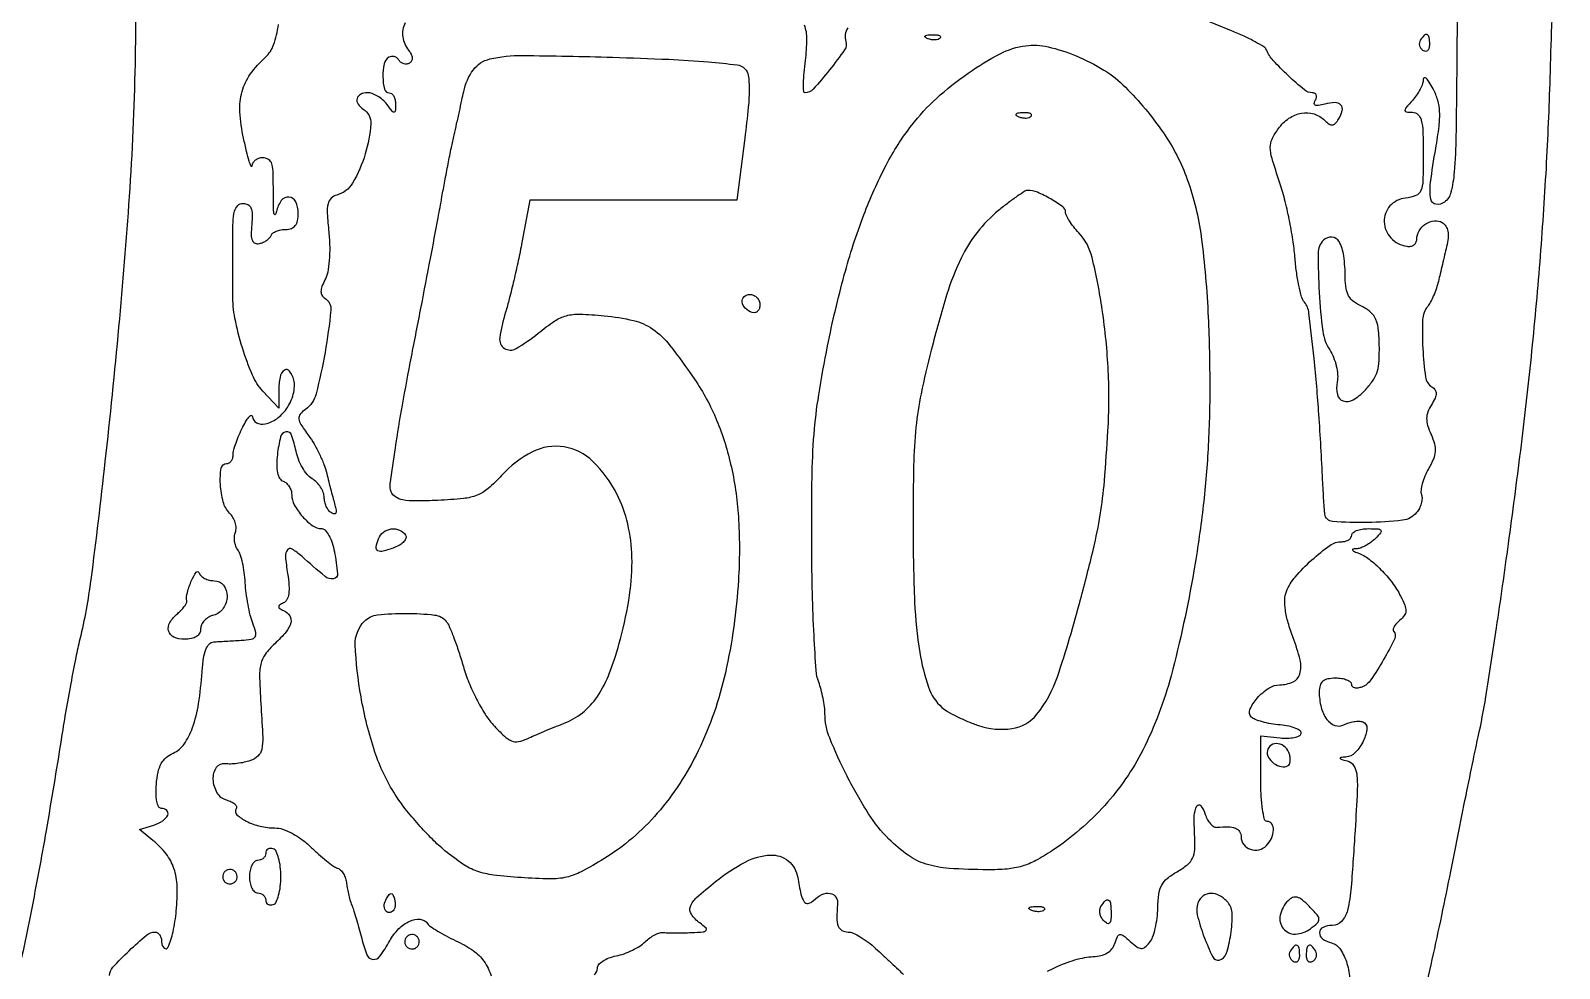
# Model space of a CAD drawing. Extents: x 0 to 5034, y 0 to 2560.
# Drawn here: x 2616.8 to 2851.9, y 1321.4 to 1465.6 of the extents above; entities that cross this region are included whole.
import ezdxf

# ---------------------------------------------------------------- set-up
doc = ezdxf.new("R2010")
doc.units = 0

msp = doc.modelspace()

# ---------------------------------------------------------------- linework, layer by layer
for points in [[(2633.200719, 1491.035437, -0.004051), (2632.906628, 1460.421872, -0.013051), (2632.01486, 1440.079142, -0.005371), (2630.389645, 1419.972109, -0.004921), (2628.290487, 1399.307819, -0.004273), (2626.107985, 1381.150298, -0.027052), (2624.421514, 1372, 0.009624), (2623.805926, 1369.209264, 0.003375), (2623.026025, 1365.178125, 0.003349), (2622.22768, 1360.731821, 0.003914), (2621.53114, 1356.5, -0.00424), (2619.237668, 1342.622481, -0.005771), (2616.918781, 1330.148852, -0.005981), (2614.383682, 1318.095831, -0.005164)], [(2828.853877, 1308.024218, 0.006391), (2832.196572, 1321.952655, 0.007073), (2835.064409, 1335.5, -0.000879), (2836.300728, 1341.719528, -0.00085), (2837.572384, 1348.003125, -0.000839), (2838.71027, 1353.529614, -0.003132), (2839.453588, 1357, 0.014371), (2840.623318, 1363.13101, 0.003137), (2842.267263, 1373.755959, 0.003091), (2844.101123, 1386.671069, 0.002276), (2845.979056, 1401, 0.005928), (2847.627994, 1415.4133, 0.005753), (2848.952943, 1430.006001, 0.005828), (2849.925769, 1444.421177, 0.006556), (2850.51762, 1458.300808, -0.000735), (2850.765828, 1466.311402, -0.000687), (2851.043009, 1474.503987, -0.000684)], [(2836.274292, 1470.438288, 0.003318), (2836.164099, 1462, -0.001983), (2836.033258, 1449.404467, -0.017211), (2835.760029, 1443.806558, -0.038492), (2835.257951, 1440.698045, -0.176371), (2834.263008, 1439.199886, -0.197038), (2832.939436, 1438.867102, -0.327647), (2832.155985, 1439.635989, -0.073248), (2832.116644, 1442.2075, -0.01037), (2832.918285, 1447.452158, 0.011907), (2833.431143, 1450.877989, 0.042259), (2833.520599, 1453.095528, 0.060545), (2833.228531, 1454.848555, 0.04871), (2832.513173, 1456.622178, 0.018606), (2831.933542, 1457.639412, 0.0619), (2831.451387, 1458.237145, 0.280554), (2831.166586, 1458.301231, 0.320534), (2831.006161, 1458.078741, -0.08416), (2830.889029, 1457.405501, -0.033093), (2830.515657, 1456.537784, -0.031595), (2829.978829, 1455.63337, -0.034194), (2829.345012, 1454.828741, 0.007828), (2828.338887, 1453.68138, 0.177905), (2828.190025, 1453.276247, 0.38433), (2828.394959, 1453.049016, 0.025779), (2829.345012, 1453, -0.195902), (2830.174437, 1452.662059, -0.137152), (2830.685689, 1451.778153, -0.054222), (2830.939335, 1450.022052, -0.008777), (2831, 1446.566422, -0.006849), (2830.943497, 1442.441772, -0.090113), (2830.630843, 1440.954005, -0.208354), (2829.867914, 1440.209628, -0.062005), (2828.25, 1439.816422, 0.182177), (2825.884559, 1438.600061, 0.194333), (2824.990653, 1436.16296, 0.183354), (2826.026061, 1433.679482, 0.168412), (2828.489877, 1432.398607, 0.084438), (2829.06651, 1432.411727, 0.10642), (2829.556401, 1432.620739, 0.117945), (2829.882535, 1432.992072, 0.122071), (2830, 1433.466039, -0.135828), (2830.366695, 1434.790988, -0.11252), (2831.382962, 1435.851487, -0.119613), (2832.704477, 1436.32566, -0.166509), (2833.920449, 1436.049165, -0.115967), (2834.472376, 1435.498254, -0.094349), (2834.773138, 1434.716507, -0.07023), (2834.813582, 1433.67747, -0.033499), (2834.58912, 1432.356368, 0.000345), (2834.284298, 1431.080859, 0.000223), (2833.933294, 1429.604683, 0.000225), (2833.591685, 1428.162282, 0.000426), (2833.318014, 1427, -0.024131), (2833.016328, 1425.945497, -0.019432), (2832.594574, 1424.844301, -0.019847), (2832.124192, 1423.856226, -0.046634), (2831.6787, 1423.172089, 0.157836), (2830.908916, 1421.110191, 0.024338), (2830.928574, 1416.684644, 0.022048), (2831.357063, 1412.290091, 0.221582), (2832.337134, 1410.785678, -0.102875), (2832.816773, 1410.327695, -0.159371), (2832.97767, 1409.783316, -0.102988), (2832.807701, 1409.070127, -0.028903), (2832.258821, 1408.058206, 0.049496), (2831.712688, 1406.944393, 0.08588), (2831.523061, 1405.934613, 0.077165), (2831.676111, 1404.846464, 0.033454), (2832.193326, 1403.475041, -0.039488), (2832.715584, 1402.038029, -0.085415), (2832.83172, 1400.871648, -0.080639), (2832.552739, 1399.691337, -0.032279), (2831.81706, 1398.197348, 0.030498), (2831.257158, 1397.070454, 0.033239), (2830.856704, 1395.915282, 0.035311), (2830.652734, 1394.891469, 0.118432), (2830.727096, 1394.216378, -0.099874), (2830.815348, 1393.617824, -0.053863), (2830.695884, 1392.879071, -0.050579), (2830.403305, 1392.122528, -0.055717), (2829.972096, 1391.466378, -0.193249), (2827.798544, 1390.289438, -0.024794), (2822.401574, 1389.938626, -0.02216), (2817.061717, 1390.093421, -0.361239), (2815.860811, 1391.25, -0.010202), (2815.795593, 1391.968758, -0.001842), (2815.706544, 1393.307812, -0.001985), (2815.614254, 1394.876931, -0.001796), (2815.531102, 1396.5, 0.005216), (2814.945836, 1406.574854, 0.008421), (2814.213909, 1415.134502, 0.00473), (2813.425462, 1422.169845, 0.141523), (2812.733116, 1423.79721, -0.102045), (2812.297929, 1424.633053, -0.01729), (2811.864466, 1426.388559, -0.018263), (2811.496665, 1428.518745, -0.015352), (2811.259419, 1430.79721, 0.020715), (2810.960338, 1433.398428, 0.011691), (2810.393981, 1436.523575, 0.011655), (2809.674136, 1439.654753, 0.018708), (2808.899285, 1442.283045, -0.007911), (2807.741911, 1445.917647, -0.068017), (2807.476644, 1447.597327, -0.119016), (2807.760651, 1448.890993, -0.044002), (2808.728241, 1450.50162, -0.085355), (2810.342949, 1452.072302, -0.107009), (2812.271849, 1452.860846, -0.118481), (2814.203392, 1452.742886, -0.122746), (2815.841641, 1451.758359, 0.042153), (2816.513845, 1451.190856, 0.179744), (2817.012958, 1451.057442, 0.186792), (2817.466016, 1451.284069, 0.046051), (2817.975658, 1451.960613, 0.072701), (2818.539188, 1453.262781, 0.258978), (2818.327806, 1454.113511, 0.217454), (2817.435334, 1454.482656, 0.054988), (2815.842632, 1454.248596, -0.023353), (2814.88657, 1454.045738, -0.139278), (2814.385113, 1454.103353, -0.342811), (2814.232, 1454.371318, -0.103411), (2814.402645, 1454.842476, 0.080429), (2814.586087, 1455.284888, 0.158712), (2814.555167, 1455.659977, 0.183847), (2814.318175, 1455.908986, 0.112087), (2813.91728, 1456, -0.175373), (2812.730334, 1456.429527, -0.014816), (2810.254491, 1458.618859, -0.019101), (2807.931343, 1460.972353, -0.08467), (2806.882628, 1462.602116, 0.155624), (2806.494874, 1463.051773, 0.012925), (2805.143647, 1463.83365, 0.016279), (2803.443085, 1464.689287, 0.011826), (2801.5, 1465.533713), (2796.5, 1467.567426)], [(2629, 1320.328828, -0.18901), (2629.490136, 1321.579094, -0.015394), (2632.005528, 1324.131929, -0.015839), (2634.671645, 1326.519444, -0.176461), (2635.990898, 1327, -0.152346), (2636.375742, 1326.879955, -0.098216), (2636.703576, 1326.542039, -0.080995), (2636.924742, 1326.037074, -0.062877), (2637, 1325.440983, 0.199332), (2637.377678, 1324.531268, 0.518649), (2637.953963, 1324.632047, 0.057787), (2638.762404, 1327.028873, 0.028027), (2639.258617, 1330.229147, 0.031512), (2639.389367, 1333.986202, 0.07325), (2638.901402, 1336.754867, 0.085721), (2637.701986, 1338.994278, 0.056911), (2635.654975, 1341.078301), (2633.603592, 1342.73941), (2635.801796, 1343.437093, 0.068745), (2637.174202, 1344.090932, 0.143752), (2637.932596, 1344.985194, 0.325943), (2637.783118, 1345.678517, 0.184109), (2636.939635, 1346, -0.287917), (2636.538225, 1346.252038, -0.063099), (2636.267078, 1347.060955, -0.045629), (2636.139273, 1348.259853, -0.024401), (2636.189635, 1349.75, -0.03136), (2636.458201, 1351.58566, -0.072907), (2636.938512, 1352.887202, -0.091096), (2637.691047, 1353.816322, -0.073879), (2638.778627, 1354.499455, 0.139798), (2640.455729, 1355.886864, 0.065186), (2641.748905, 1358.422189, 0.046987), (2642.676475, 1362.09199, 0.021601), (2643.220703, 1366.998256, -0.019666), (2643.440847, 1369.055462, -0.056451), (2643.807831, 1370.442162, -0.094691), (2644.32729, 1371.270131, -0.191009), (2645.011899, 1371.595942, -0.001311), (2645.767677, 1371.64445, -0.000449), (2646.863412, 1371.710906, -0.000446), (2648.072757, 1371.782081, -0.000515), (2649.225249, 1371.847686, 0.023703), (2650.789662, 1372.009754, 0.209146), (2651.363867, 1372.372134, 0.217354), (2651.475135, 1373.030499, 0.025679), (2651.00799, 1374.478985, -0.031529), (2650.631599, 1375.694529, -0.013989), (2650.282662, 1377.337503, -0.013782), (2650.008979, 1379.103701, -0.018088), (2649.862311, 1380.728985, 0.020851), (2649.715294, 1382.263404, 0.021871), (2649.442273, 1383.755711, 0.022174), (2649.094634, 1385.016591, 0.08447), (2648.717695, 1385.737265, -0.075631), (2648.399561, 1386.320337, -0.053202), (2648.220056, 1387.046949, -0.052973), (2648.197452, 1387.799096, -0.072779), (2648.345635, 1388.458326, 0.102822), (2648.455676, 1389.13383, 0.062533), (2648.31962, 1389.934401, 0.058793), (2647.972407, 1390.731754, 0.064402), (2647.45751, 1391.399633, -0.131658), (2646.476395, 1393.099017, -0.050456), (2646.035444, 1395.814987, -0.053669), (2646.15134, 1398.273168, -0.369696), (2647, 1399, 0.137407), (2647.381339, 1399.106814, 0.100202), (2647.70625, 1399.407047, 0.086136), (2647.924987, 1399.856115, 0.070471), (2648, 1400.385693, -0.066548), (2648.096266, 1401.105775, -0.018053), (2648.438815, 1402.205729, -0.017936), (2648.922035, 1403.437418, -0.017749), (2649.493839, 1404.635693, -0.016601), (2650.070184, 1405.656631, -0.050439), (2650.550673, 1406.291422, -0.213883), (2650.834662, 1406.411715, -0.406713), (2650.993839, 1406.25, 0.277974), (2651.580052, 1405.287797, 0.176249), (2652.920871, 1405.109177, 0.102203), (2654.694389, 1405.901554, 0.079867), (2656.1925, 1407.393304, 0.049574), (2656.817048, 1408.46153, 0.045126), (2657.242711, 1409.665609, 0.047482), (2657.427268, 1410.848916, 0.079066), (2657.32881, 1411.850631, 0.093026), (2656.681302, 1413.221412, 0.411125), (2655.885931, 1413.352924, 0.192909), (2655.20176, 1412.293479, 0.048104), (2655, 1410.201201), (2655, 1407.520437), (2652.566203, 1410.145177, -0.085946), (2650.964491, 1412.6103, -0.025887), (2649.413659, 1416.820002, -0.026711), (2648.269757, 1421.341444, -0.053852), (2647.951446, 1425, 0.004994), (2647.961349, 1425.914676, 0.000627), (2647.960525, 1427.895313, 0.000737), (2647.95313, 1430.247047, 0.000612), (2647.938505, 1432.75, -0.009171), (2647.976046, 1436.079501, -0.054705), (2648.216201, 1437.797131, -0.136397), (2648.7137, 1438.667365, -0.197597), (2649.522536, 1439, -0.124959), (2650.273702, 1438.809292, -0.172655), (2650.734483, 1438.296058, -0.096366), (2650.924767, 1437.345243, -0.02387), (2650.857164, 1435.75, 0.02087), (2650.780855, 1434.173006, 0.097429), (2650.949728, 1433.283544, 0.209061), (2651.366543, 1432.873886, 0.146637), (2652.031798, 1432.825, 0.05002), (2652.618147, 1433.017882, 0.047242), (2653.166632, 1433.32625, 0.050755), (2653.599673, 1433.696966, 0.104247), (2653.833333, 1434.075, -0.149479), (2654.098873, 1434.429693, -0.060412), (2654.631771, 1434.728281, -0.052531), (2655.325377, 1434.931554, -0.04506), (2656.083333, 1435, 0.083381), (2656.964662, 1435.148002, 0.147035), (2657.558333, 1435.576087, 0.11907), (2657.894918, 1436.335788, 0.045039), (2658, 1437.5, 0.108659), (2657.614493, 1439.252981, 0.272236), (2656.577895, 1439.971736, 0.260505), (2655.403526, 1439.426017, 0.104299), (2654.658551, 1437.75, -0.084748), (2654.47939, 1437.300798, -0.658459), (2654.320514, 1437.323577, -0.05719), (2654.209917, 1438.057636, -0.009314), (2654.185892, 1439.5, 0.004726), (2654.155657, 1443.542442, 0.05928), (2653.949742, 1445.054455, 0.196027), (2653.439353, 1445.738645, 0.136522), (2652.5, 1446, 0.080579), (2651.918537, 1445.905681, 0.084675), (2651.407661, 1445.632812, 0.091234), (2651.045054, 1445.227071, 0.114957), (2650.887781, 1444.75, -0.770158), (2650.749217, 1444.726399, -0.033409), (2650.464369, 1445.482812, -0.014734), (2650.062322, 1446.970804, -0.006137), (2649.603962, 1449, -0.037248), (2649.049093, 1453.072334, -0.081635), (2649.368364, 1456.193042, -0.089911), (2650.636184, 1458.856953, -0.052972), (2652.992569, 1461.493275, 0.127898), (2654.212859, 1463.352518, 0.045203), (2654.963863, 1466.474659, 0.044141)], [(2674.459593, 1466.739605, 0.156585), (2674.069773, 1464.600563, 0.141518), (2674.971794, 1462.533986, -0.049522), (2675.385573, 1461.920996, -0.10553), (2675.545296, 1461.374841, -0.144102), (2675.447742, 1460.921595, -0.130481), (2675.117657, 1460.572716, -0.104571), (2674.695091, 1460.420767, -0.099083), (2674.238443, 1460.448528, -0.09655), (2673.818189, 1460.651918, -0.093768), (2673.5, 1461, 0.088941), (2673.185645, 1461.350569, 0.094986), (2672.775821, 1461.560288, 0.099917), (2672.334982, 1461.597587, 0.110145), (2671.930902, 1461.457295, 0.205275), (2671.218362, 1460.442779, 0.055064), (2671.022608, 1458.438428, 0.058915), (2671.267548, 1456.570073, 0.343292), (2672, 1456, -0.17212), (2672.378998, 1455.86555, -0.096209), (2672.696908, 1455.485938, -0.075812), (2672.906264, 1454.919454, -0.055266), (2672.968197, 1454.25, -0.011517), (2672.923317, 1453.161439, -0.395521), (2672.75116, 1453, -0.22845), (2672.477084, 1453.13212, -0.005777), (2671.607954, 1454.25, 0.052702), (2670.978411, 1454.91955, 0.044568), (2670.188065, 1455.485938, 0.04663), (2669.364363, 1455.87325, 0.086802), (2668.639757, 1456, 0.112023), (2667.585637, 1455.760827, 0.222055), (2667.053375, 1455.11269, 0.214314), (2667.199768, 1454.268553, 0.106213), (2668, 1453.5, -0.278564), (2669.164843, 1451.228656, -0.057086), (2668.306183, 1446.602746, -0.05588), (2666.36465, 1442.126149, -0.201188), (2663.944134, 1440.27514, 0.126823), (2663.054511, 1439.779766, 0.150265), (2662.584788, 1438.944182, 0.068329), (2662.470088, 1437.464833, 0.010945), (2662.705048, 1434.568867, -0.021029), (2662.840992, 1432.335449, -0.024555), (2662.776503, 1430.211832, -0.026413), (2662.536516, 1428.408059, -0.076728), (2662.120269, 1427.224724, 0.030024), (2661.648632, 1426.200041, 0.090464), (2661.503237, 1425.447684, 0.138999), (2661.65697, 1424.882912, 0.119369), (2662.09117, 1424.443654, -0.287186), (2663.019323, 1422.560378, -0.017735), (2662.129598, 1416.10115, -0.02079), (2660.748384, 1409.743394, -0.172667), (2659.114065, 1407.341456, 0.059973), (2658.296621, 1406.578132, 0.207196), (2658.093164, 1405.899333, 0.115938), (2658.409401, 1405.028261, 0.013836), (2659.586989, 1403.331723, -0.028131), (2660.43715, 1402.028959, -0.018721), (2661.267933, 1400.450569, -0.01887), (2661.960952, 1398.853143, -0.034655), (2662.382956, 1397.5, 0.003079), (2662.69654, 1396.214058, 0.002453), (2663.050216, 1394.830401, 0.002479), (2663.390507, 1393.551805, 0.006239), (2663.654622, 1392.624771, -0.028407), (2663.841588, 1391.83771, -0.153006), (2663.78643, 1391.40652, -0.336289), (2663.538093, 1391.273711, -0.099287), (2663.107134, 1391.433788, -0.092971), (2662.683159, 1391.820125, -0.052986), (2662.325221, 1392.41654, -0.05041), (2662.082127, 1393.117275, -0.058363), (2662, 1393.81847, 0.091588), (2661.864029, 1394.55454, 0.052757), (2661.453891, 1395.360454, 0.050326), (2660.852041, 1396.109702, 0.05888), (2660.140904, 1396.679931, -0.081531), (2659.383717, 1397.345309, -0.039729), (2658.646996, 1398.404514, -0.038034), (2658.038761, 1399.656364, -0.044743), (2657.665904, 1400.920478, 0.037492), (2656.979426, 1403.378476, 0.366252), (2656.112685, 1403.876287, 0.294968), (2655.288854, 1403.101883, 0.031618), (2654.79809, 1400.39621, 0.02562), (2654.693763, 1398.793203, 0.056887), (2654.815654, 1397.577015, 0.083018), (2655.149122, 1396.740172, 0.166394), (2655.688684, 1396.289222, -0.093363), (2656.190025, 1395.980055, -0.066795), (2656.614801, 1395.474333, -0.06489), (2656.901975, 1394.857358, -0.076658), (2657, 1394.221752, 0.126731), (2657.404216, 1392.652583, 0.054801), (2658.655927, 1390.875802, 0.055049), (2660.226138, 1389.448989, 0.1582), (2661.609675, 1389, -0.213208), (2662.15542, 1388.756204, -0.056207), (2662.723034, 1387.958178, -0.046791), (2663.224802, 1386.811382, -0.033383), (2663.574725, 1385.453372, -0.022131), (2664.056452, 1382.064169, -0.402028), (2663.439123, 1381.281066, -0.210742), (2662.128035, 1381.653379, -0.009736), (2658.536725, 1384.75, 0.042245), (2657.07136, 1385.856128, 0.379512), (2656.340165, 1385.735663, 0.195502), (2656.037982, 1384.744542, 0.017094), (2656.37076, 1382.082856, -0.020915), (2656.581257, 1380.287939, -0.053128), (2656.540326, 1378.978077, -0.081501), (2656.264083, 1378.085176, -0.169435), (2655.748568, 1377.582856, 0.029327), (2655.142884, 1377.255585, 0.26014), (2655.000614, 1376.999904, 0.259618), (2655.1434, 1376.744186, 0.029233), (2655.75, 1376.416667, -0.141348), (2656.695174, 1375.591917, -0.210947), (2656.863825, 1374.524465, -0.111708), (2656.137057, 1373.133884, -0.029834), (2654.398709, 1371.318546, 0.046175), (2652.926182, 1369.67676, 0.107379), (2652.248345, 1368.178571, 0.061569), (2652.061041, 1366.054612, 0.007941), (2652.293714, 1361.487939, -0.006068), (2652.541284, 1356.962475, -0.06063), (2652.392645, 1355.075205, -0.15649), (2651.813287, 1354.039866, -0.10638), (2650.645004, 1353.34242, -0.029779), (2649.695722, 1353.083072, -0.021694), (2648.616033, 1352.904649, -0.022044), (2647.57376, 1352.824958, -0.04419), (2646.75, 1352.871215, 0.287216), (2645.397944, 1352.275583, 0.161184), (2644.889203, 1350.485142, 0.124739), (2645.513834, 1348.399347, 0.196433), (2646.988753, 1347.29269, -0.044427), (2647.713182, 1347.032699, -0.077935), (2648.241511, 1346.679775, -0.119631), (2648.497457, 1346.296007, -0.22983), (2648.460744, 1345.936483, 0.357122), (2648.581979, 1345.02643, 0.073422), (2650.014944, 1344.033904, 0.056725), (2652.157359, 1343.261898, 0.058199), (2654.39978, 1343, -0.082816), (2655.600117, 1342.799814, -0.03859), (2657.053047, 1342.172381, -0.036047), (2658.547143, 1341.242195, -0.036296), (2659.888481, 1340.109014, 0.0122), (2661.109014, 1338.972797, 0.013973), (2662.330731, 1337.949401, 0.013161), (2663.408708, 1337.141717, 0.073873), (2664.049527, 1336.816824, -0.118785), (2664.524649, 1336.520128, -0.060378), (2664.956606, 1335.958368, -0.054874), (2665.283582, 1335.236405, -0.054249), (2665.447283, 1334.457811, 0.02032), (2665.567888, 1333.598741, 0.013894), (2665.771295, 1332.634482, 0.014023), (2666.01969, 1331.714562, 0.027352), (2666.277667, 1331, -0.021676), (2666.57874, 1330.194791, -0.00608), (2666.97864, 1328.9125, -0.00612), (2667.395873, 1327.45, -0.006409), (2667.770519, 1326, 0.033997), (2668.573779, 1323.474976, 0.283914), (2669.492973, 1322.788359, 0.263595), (2670.577028, 1323.281823, 0.030555), (2672.065914, 1325.619752, -0.067675), (2673.446668, 1327.469913, -0.091028), (2675.153171, 1328.670192, -0.128689), (2676.745358, 1328.952443, -0.225571), (2677.880173, 1328.29629, 0.092499), (2678.329824, 1327.848359, 0.013591), (2679.415521, 1327.149657, 0.014954), (2680.760449, 1326.388967, 0.012343), (2682.236496, 1325.657387, -0.040903), (2684.899307, 1324.142564, -0.089799), (2686.562702, 1322.503264, -0.079844), (2687.658893, 1320.258253, -0.027365)], [(2742.491444, 1465.976325, 0.229974), (2742.213837, 1463.85849, -0.238761), (2742.029036, 1462.610375, -0.014573), (2739.694456, 1459.506567, -0.01526), (2737.184855, 1456.554418, -0.212027), (2735.936204, 1456, -0.403095), (2735.732306, 1456.196273, -0.012611), (2735.715974, 1457.463355, -0.018103), (2735.79408, 1459.071386, -0.010714), (2735.997644, 1460.981636, 0.028654), (2736.229426, 1464.273333, 0.097382), (2735.843701, 1466.37934, 0.166273)], [(2773.223002, 1320.978589, 0.020968), (2774.5, 1321.578568, -0.029466), (2775.848179, 1322.184255, -0.020932), (2777.420904, 1322.708002, -0.02122), (2778.969602, 1323.082361, -0.041458), (2780.230739, 1323.224039, 0.050222), (2781.441088, 1323.381493, 0.077625), (2782.416697, 1323.776447, 0.089308), (2783.129692, 1324.398951, 0.092154), (2783.571304, 1325.224659, -0.026338), (2783.98273, 1326.317719, -0.261464), (2784.359743, 1326.602342, -0.2041), (2784.866298, 1326.463517, -0.016352), (2785.947183, 1325.547799, 0.024795), (2786.972305, 1324.708627, 0.147868), (2787.615867, 1324.47895, 0.188772), (2788.192536, 1324.672593, 0.045269), (2788.918287, 1325.401541, 0.087133), (2789.386253, 1326.220955, 0.028236), (2789.785047, 1327.564124, 0.027176), (2790.067556, 1329.136072, 0.027427), (2790.176762, 1330.72455, -0.030307), (2790.332616, 1332.815636, -0.089674), (2790.775395, 1334.179766, -0.098406), (2791.640579, 1335.230381, -0.041194), (2793.15693, 1336.275281, 0.037655), (2794.735643, 1337.346778, 0.114608), (2795.536543, 1338.355607, 0.100546), (2795.86711, 1339.692706, 0.025227), (2795.847936, 1341.950267, -0.02088), (2795.797753, 1344.870813, -0.115848), (2796.191357, 1346.379269, -0.556691), (2796.795139, 1346.420969, -0.079288), (2797.484472, 1345.048925, 0.049986), (2797.826652, 1344.255612, 0.062047), (2798.300528, 1343.607102, 0.074361), (2798.827176, 1343.192114, 0.161819), (2799.325778, 1343.092047, -0.032336), (2800.98936, 1343.188887, -0.094682), (2802.111287, 1342.966939, -0.154831), (2802.757158, 1342.432434, -0.144045), (2803, 1341.606989, 0.164756), (2803.390004, 1340.455538, 0.147947), (2804.415954, 1339.717085, 0.139011), (2805.731904, 1339.64614, 0.141688), (2806.878145, 1340.278145, 0.087212), (2807.663416, 1341.398318, 0.101522), (2807.965839, 1342.661, 0.151096), (2807.705226, 1343.613047, 0.256322), (2807, 1344, -0.346155), (2806.598698, 1344.315647, -0.021726), (2806.288021, 1345.893842, -0.024079), (2806.070212, 1348.005579, -0.013659), (2806, 1350.575366), (2806, 1357.150733), (2808.975171, 1356.838656, 0.031847), (2810.134596, 1356.79128, 0.045491), (2811.157116, 1356.908099, 0.054578), (2811.916995, 1357.15463, 0.222669), (2812.225171, 1357.51329, 0.311165), (2812.08685, 1357.9149, 0.062701), (2811.391144, 1358.304535, 0.046252), (2810.321854, 1358.626951, 0.027225), (2809, 1358.821297, -0.021139), (2807.592163, 1359.010818, -0.023553), (2806.256003, 1359.314078, -0.023761), (2805.152311, 1359.677128, -0.102473), (2804.573629, 1360.047668, -0.314935), (2804.353417, 1361.212649, -0.075372), (2805.483388, 1362.960744, -0.06672), (2807.253497, 1364.492244, -0.146028), (2808.954988, 1365, 0.10883), (2810.978308, 1365.445673, 0.218752), (2812.017301, 1366.663145, 0.128836), (2812.059306, 1368.818482, 0.031597), (2811.0024, 1372.235802, -0.019306), (2810.227015, 1374.540712, -0.034706), (2809.798584, 1376.488395, -0.043202), (2809.700809, 1378.094924, -0.085488), (2809.948939, 1379.343825, -0.086955), (2811.281121, 1381.565428, -0.031615), (2813.864897, 1384.193786, -0.029037), (2816.656534, 1386.417693, -0.154877), (2818.491342, 1387, 0.064463), (2819.068122, 1387.074672, 0.082148), (2819.556832, 1387.29375, 0.09877), (2819.883776, 1387.618643, 0.148999), (2820, 1388, -0.230944), (2820.186926, 1388.383113, -0.073141), (2820.755357, 1388.70625, -0.055756), (2821.586657, 1388.926944, -0.037042), (2822.571429, 1389, -0.011727), (2824.069808, 1388.964852, -0.229834), (2824.464286, 1388.75, -0.34307), (2824.449073, 1388.376683, -0.020927), (2823.642857, 1387.5, -0.036537), (2822.971414, 1386.920118, -0.032289), (2822.195313, 1386.417434, -0.03371), (2821.434201, 1386.056502, -0.0791), (2820.821429, 1385.921053, 0.01964), (2820.216666, 1385.861016, 0.43282), (2820.12472, 1385.731024, 0.24166), (2820.260796, 1385.561213, 0.011499), (2820.95439, 1385.269589, -0.068723), (2822.658902, 1384.31112, -0.035435), (2824.501679, 1382.693843, -0.034165), (2826.208927, 1380.712939, -0.041137), (2827.515836, 1378.632116, -0.023131), (2828.163097, 1377.22941, -0.105352), (2828.319729, 1376.349381, -0.149067), (2828.078745, 1375.645242, -0.063177), (2827.389974, 1374.908687, 0.034587), (2826.87394, 1374.41638, 0.055232), (2826.515559, 1373.924257, 0.075454), (2826.353785, 1373.505244, 0.256202), (2826.432989, 1373.233678, -0.318568), (2826.619487, 1372.137961, -0.017473), (2824.907257, 1368.874291, -0.021798), (2822.945529, 1365.757008, -0.150908), (2821.542597, 1364.65472, -0.054224), (2820.951834, 1364.498787, -0.097611), (2820.453138, 1364.521186, -0.145657), (2820.126128, 1364.712247, -0.19044), (2820, 1365.031385, 0.231533), (2819.818416, 1365.402498, 0.072895), (2819.265625, 1365.715469, 0.055583), (2818.457425, 1365.929245, 0.0369), (2817.5, 1366, 0.044875), (2816.303608, 1365.892407, 0.128498), (2815.552555, 1365.543426, 0.150871), (2815.138473, 1364.912425, 0.070431), (2815, 1363.934259, 0.061273), (2815.295321, 1361.533406, 0.099387), (2816.173401, 1359.682233, 0.148255), (2817.423222, 1358.760592, 0.20679), (2818.791987, 1358.85216, -0.042928), (2819.534035, 1359.156164, -0.037659), (2820.350309, 1359.345344, -0.039528), (2821.117104, 1359.401759, -0.085123), (2821.698425, 1359.298731, -0.33875), (2822.330804, 1358.317141, -0.092281), (2821.815383, 1356.417601, -0.076926), (2820.550258, 1354.57845, -0.187618), (2819.089485, 1353.883999, 0.010236), (2818.300474, 1353.810151, 0.494411), (2818.229847, 1353.691972, 0.232598), (2818.386174, 1353.550925, 0.005998), (2819.323936, 1353.296436, -0.185194), (2820.287901, 1352.609358, -0.118865), (2820.762909, 1351.302791, -0.039468), (2820.847719, 1348.747883, -0.003978), (2820.520801, 1342.662437, -0.003917), (2819.911772, 1333.90857, -0.03992), (2819.342729, 1330.316073, -0.128547), (2818.441566, 1328.637021, -0.208579), (2816.980948, 1328, 0.105238), (2815.589757, 1327.703908, 0.287149), (2815.051903, 1326.904307, 0.250179), (2815.513738, 1325.966049, 0.092088), (2816.892715, 1325.317805, -0.186626), (2818.258318, 1324.33299, -0.070892), (2819.266176, 1322.166689, -0.066305), (2819.68578, 1319.59108, -0.099195)], [(2703.494407, 1320.40946, 0.231609), (2704, 1321.442388, -0.184209), (2704.206997, 1321.985177, -0.065811), (2704.845843, 1322.535057, -0.054295), (2705.777416, 1323.009179, -0.041248), (2706.879464, 1323.325893, 0.036329), (2708.099035, 1323.663447, 0.027346), (2709.382527, 1324.202058, 0.027934), (2710.538933, 1324.845657, 0.055478), (2711.357025, 1325.499882, -0.040724), (2712.062542, 1326.098965, -0.040081), (2712.85946, 1326.579343, -0.043024), (2713.626486, 1326.882469, -0.105698), (2714.227561, 1326.930507, 0.025105), (2714.910573, 1326.875293, 0.006611), (2716.007471, 1326.856376, 0.006695), (2717.258117, 1326.868091, 0.006825), (2718.5, 1326.913321, 0.007787), (2720.308388, 1327.032172, 0.199542), (2720.73726, 1327.252791, 0.406018), (2720.713212, 1327.597769, 0.020135), (2719.75, 1328.392046, -0.076196), (2718.458879, 1329.725173, -0.250262), (2718.308873, 1330.90143, -0.119569), (2719.2662, 1332.295913, -0.013916), (2722.173793, 1334.761613, -0.046851), (2726.723393, 1337.754604, -0.110023), (2730.622993, 1338.829992, -0.187352), (2733.357832, 1337.922197, -0.181531), (2734.808549, 1335.392817, 0.013541), (2735.300819, 1332.814673, 0.095812), (2735.802855, 1331.64937, 0.304654), (2736.431179, 1331.397299, 0.144871), (2737.232783, 1331.832783, -0.084961), (2738.534863, 1332.754282, -0.151641), (2739.821318, 1332.942637, -0.217636), (2740.687459, 1332.369958, -0.166355), (2740.947704, 1331.25, 0.021789), (2740.825623, 1329.140318, 0.09373), (2741.040772, 1327.906798, 0.176071), (2741.6058, 1327.246983, 0.129228), (2742.545455, 1327, -0.105415), (2743.318877, 1326.835107, -0.028918), (2744.431392, 1326.258844, -0.027878), (2745.646546, 1325.442601, -0.025872), (2746.795455, 1324.476915, 0.000012), (2747.947006, 1323.402678, 0.00001), (2749.170807, 1322.261142, 0.00001), (2750.290947, 1321.216383, 0.000027), (2751.083888, 1320.476915, 0.052405)]]:
    msp.add_lwpolyline(points, format="xyb")
for points in [[(2756.729167, 1464.395833, -0.126455), (2756.402231, 1464.202593, -0.060344), (2755.916927, 1464.123424, -0.05415), (2755.359369, 1464.160852, -0.051402), (2754.8125, 1464.316886, -0.054073), (2754.395823, 1464.538436, -0.470617), (2754.37858, 1464.720685, -0.168741), (2754.670344, 1464.862007, -0.018894), (2755.416667, 1464.921053, -0.028489), (2756.112848, 1464.910055, -0.077125), (2756.592839, 1464.799335, -0.208169), (2756.77538, 1464.614691, -0.296942)], [(2830.542705, 1464.069098, 0.108373), (2830.401101, 1463.665803, 0.099685), (2830.434921, 1463.22714, 0.095498), (2830.639411, 1462.820631, 0.090427), (2830.983688, 1462.510081, 0.136093), (2831.36964, 1462.397824, 0.190788), (2831.701458, 1462.524436, 0.140899), (2831.925389, 1462.890269, 0.067432), (2832, 1463.440983, 0.039415), (2831.914842, 1464.519563, 0.25701), (2831.592818, 1464.933879, 0.315493), (2831.13314, 1464.838655, 0.050477)], [(2785.195476, 1456.876882, -0.044643), (2791.032682, 1449.8519, -0.064727), (2794.715174, 1442.687991, -0.053898), (2796.851326, 1433.87676, -0.021596), (2797.930446, 1421.5, -0.010609), (2798.170795, 1410.850927, -0.014433), (2797.906428, 1401.245306, -0.015073), (2797.105661, 1392.013315, -0.013506), (2795.729349, 1382.5, -0.021923), (2792.21803, 1366.38402, -0.052619), (2787.877315, 1354.973437, -0.067061), (2782.02586, 1346.467367, -0.061245), (2773.966061, 1339.512104, -0.024391), (2771.426836, 1337.987046, -0.051147), (2769.298994, 1337.112676, -0.050509), (2767.020904, 1336.682238, -0.023234), (2764, 1336.563292, -0.014853), (2758.102861, 1336.780462, -0.058859), (2754.543522, 1337.443223, -0.078775), (2751.781133, 1338.808066, -0.041092), (2748.83231, 1341.283085, -0.056076), (2745.712122, 1345.154508, -0.02374), (2742.399369, 1350.955755, -0.022134), (2739.725223, 1356.831164, -0.096009), (2739, 1360.573216, 0.03235), (2738.931198, 1361.635486, 0.01697), (2738.715845, 1362.942563, 0.016811), (2738.403275, 1364.272432, 0.024719), (2738.032663, 1365.414089, -0.073668), (2737.645631, 1367.175844, -0.004479), (2737.3199, 1372.578043, -0.006605), (2737.07367, 1379.045218, -0.004833), (2736.964621, 1386.229188, -0.004838), (2737.008133, 1396.675945, -0.016256), (2737.325016, 1403.50773, -0.019802), (2738.046986, 1409.573982, -0.010245), (2739.403283, 1417.089469, -0.016307), (2741.975647, 1427.994801, -0.025019), (2744.975401, 1437.223077, -0.029032), (2748.41681, 1444.880709, -0.044568), (2752.334654, 1451, -0.043395), (2756.156075, 1455.140874, -0.032324), (2761.016079, 1459.024072, -0.032827), (2765.945733, 1462.005135, -0.086875), (2769.862828, 1463.238067, -0.09091), (2773.305887, 1463.066821, -0.040585), (2777.640811, 1461.667982, -0.039874), (2781.90614, 1459.48537, -0.058963)], [(2726.679031, 1459.704278, -0.155634), (2727.205367, 1458.657805, -0.039656), (2727.355089, 1456.741037, -0.024669), (2727.205199, 1453.783917, -0.006241), (2726.664944, 1449), (2725.471825, 1439.5), (2709.552031, 1439.5), (2693.632236, 1439.5), (2692.404314, 1433, -0.006176), (2691.839584, 1430.200638, -0.004767), (2691.157157, 1427.162466, -0.004822), (2690.465184, 1424.336386, -0.011499), (2689.882992, 1422.255203, 0.036386), (2688.990715, 1418.320955, 0.29508), (2689.715082, 1416.71441, 0.28508), (2691.509422, 1416.682276, 0.034871), (2694.883397, 1419.026537, -0.020997), (2697.455193, 1420.921267, -0.083413), (2699.234586, 1421.729868, -0.073614), (2701.289703, 1421.96335, -0.014149), (2705.042037, 1421.729905, -0.035047), (2709.564961, 1420.997699, -0.095722), (2712.508757, 1419.67805, -0.074425), (2715.158157, 1417.155566, -0.015603), (2718.942033, 1411.96754, -0.05178), (2722.345668, 1405.669758, -0.044191), (2724.603592, 1398.464798, -0.039979), (2725.717688, 1390.290052, -0.028884), (2725.697279, 1381.087769, -0.040089), (2723.689285, 1366.849612, -0.057506), (2719.502426, 1354.827426, -0.065199), (2713.222155, 1345.246345, -0.077546), (2705, 1338.242154, -0.016311), (2701.531562, 1336.264655, -0.065733), (2699.250088, 1335.420771, -0.060353), (2696.734631, 1335.162175, -0.012368), (2692.263667, 1335.35388, -0.013858), (2688.030412, 1335.75854, -0.054405), (2685.481185, 1336.36005, -0.063315), (2683.318399, 1337.450203, -0.023287), (2680.570492, 1339.49575, -0.025047), (2678.6323, 1341.253291, -0.014677), (2676.485702, 1343.535423, -0.014658), (2674.467581, 1345.950288, -0.024081), (2672.923367, 1348.119422, -0.062893), (2669.80409, 1354.661874, -0.036029), (2667.660665, 1363.153692, -0.032368), (2666.776019, 1371.1265, -0.210841), (2668.2, 1374.8, -0.171797), (2670.194502, 1375.75149, -0.027215), (2674.593575, 1375.973546, -0.026232), (2678.979361, 1375.725776, -0.199154), (2680.756835, 1374.75, -0.068205), (2681.238421, 1373.945465, -0.010183), (2681.944696, 1372.19154, -0.011292), (2682.694381, 1370.07131, -0.00952), (2683.393938, 1367.795669, 0.02763), (2684.237682, 1365.367651, 0.021148), (2685.414664, 1362.81468, 0.02158), (2686.728762, 1360.505793, 0.044923), (2687.981603, 1358.858999, 0.017347), (2689.700284, 1357.10363, 0.093308), (2690.81721, 1356.379509, 0.145228), (2691.872118, 1356.272948, 0.064124), (2693.216945, 1356.712409, -0.008413), (2694.322587, 1357.215586, -0.003772), (2695.791662, 1357.84141, -0.003733), (2697.35475, 1358.479739, -0.005066), (2698.775946, 1359.031147, 0.078948), (2701.692673, 1360.691663, 0.07576), (2703.998877, 1363.19492, 0.058232), (2705.883777, 1366.843183, 0.025447), (2707.546308, 1372.039215, 0.026793), (2708.95295, 1378.797295, 0.0441), (2709.323125, 1384.619272, 0.051276), (2708.669911, 1389.730588, 0.059434), (2706.996599, 1394.338956, 0.083242), (2703.33066, 1399.333973, 0.154162), (2698.878214, 1401.571349, 0.158905), (2694.04708, 1400.814289, 0.089895), (2689.282489, 1397.192808, -0.027899), (2687.201651, 1395.161118, -0.086203), (2685.528145, 1394.144997, -0.068681), (2683.406124, 1393.633445, -0.013425), (2679.477152, 1393.34786, -0.009546), (2676.01625, 1393.25571, -0.047558), (2674.082178, 1393.425405, -0.097537), (2672.943716, 1393.87619, -0.159561), (2672.294932, 1394.673803, -0.126393), (2672.154882, 1395.886723, -0.003163), (2672.952415, 1401.432786, -0.006604), (2674.022024, 1407.962856, -0.004429), (2675.409331, 1415.399872, 0.000537), (2676.910903, 1423.115779, 0.000613), (2678.331264, 1430.504962, 0.000554), (2679.522533, 1436.781275, 0.003455), (2680.106767, 1440, -0.003137), (2680.540481, 1442.398135, -0.002284), (2681.051635, 1445.059375, -0.002307), (2681.559638, 1447.579069, -0.005071), (2681.976511, 1449.5, 0.00105), (2682.366011, 1451.227637, 0.000811), (2682.78354, 1453.112271, 0.00082), (2683.167703, 1454.873484, 0.001969), (2683.445076, 1456.180073, -0.106862), (2684.930891, 1459.523729, -0.180143), (2687.461254, 1461.193349, -0.059559), (2692.484922, 1461.737101, -0.004407), (2706.327747, 1461.460596, -0.003833), (2714.970364, 1461.145421, -0.010493), (2721.067903, 1460.747897, -0.008424), (2725.487843, 1460.291319, -0.170681)], [(2768.8125, 1452.316886, 0.051402), (2769.359369, 1452.160852, 0.05415), (2769.916927, 1452.123424, 0.060344), (2770.402231, 1452.202593, 0.126455), (2770.729167, 1452.395833, 0.296942), (2770.77538, 1452.614691, 0.208169), (2770.592839, 1452.799335, 0.077125), (2770.112848, 1452.910055, 0.028489), (2769.416667, 1452.921053, 0.018894), (2768.670344, 1452.862007, 0.168741), (2768.37858, 1452.720685, 0.470617), (2768.395823, 1452.538436, 0.054073)], [(2765.698822, 1437.903273, 0.053537), (2762.408515, 1434.540123, 0.054519), (2759.930293, 1430.574518, 0.037935), (2757.762048, 1425.046438, 0.011686), (2755.332955, 1416.423336, 0.011593), (2753.782965, 1409.74405, 0.025896), (2752.98833, 1404.592916, 0.02055), (2752.633927, 1398.711226, 0.00502), (2752.546057, 1389, 0.01021), (2752.787515, 1377.723696, 0.029592), (2753.573995, 1369.96292, 0.043302), (2754.913115, 1364.645657, 0.126724), (2756.985474, 1361.519307, 0.053113), (2757.840245, 1360.899743, 0.015726), (2759.268001, 1360.138891, 0.015591), (2760.937152, 1359.379451, 0.016212), (2762.628997, 1358.736076, 0.121254), (2767.757489, 1358.275111, 0.186842), (2771.574108, 1360.465998, 0.089459), (2774.745102, 1366.245473, 0.015887), (2778.307597, 1378.114103, 0.005714), (2780.287878, 1385.921409, 0.019036), (2781.333097, 1391.106622, 0.019487), (2781.968425, 1396.293768, 0.006211), (2782.516324, 1404.054543, 0.026607), (2782.560936, 1413.23987, 0.024584), (2781.642802, 1422.62653, 0.022726), (2780.076621, 1430.678754, 0.129883), (2778.022434, 1434.47612, -0.021736), (2777.248248, 1435.375513, -0.025127), (2776.59409, 1436.297626, -0.025354), (2776.125835, 1437.122947, -0.116872), (2776, 1437.653936, 0.24118), (2775.5782, 1438.477523, 0.025585), (2773.709713, 1439.683078, 0.030632), (2771.658183, 1440.70102, 0.10017), (2770.180791, 1441, 0.143465), (2769.735906, 1440.869667, 0.008661), (2768.565107, 1440.090337, 0.012388), (2767.190784, 1439.089586, 0.008803)], [(2815.666667, 1433.333333, 0.198251), (2814.836368, 1431.336004, 0.014693), (2814.998338, 1425.303089, 0.018267), (2815.553794, 1419.331904, 0.113168), (2816.616223, 1416.462965, -0.050371), (2817.200547, 1415.338889, -0.037319), (2817.620213, 1414.001766, -0.038089), (2817.826875, 1412.664945, -0.066628), (2817.764472, 1411.548249, 0.101692), (2817.791202, 1409.611843, 0.26884), (2818.6934, 1408.627236, 0.211647), (2820.218823, 1408.800888, 0.072699), (2821.992843, 1410.222693, 0.029764), (2823.192028, 1411.674141, 0.071578), (2823.844356, 1412.902774, 0.065069), (2824.157687, 1414.336066, 0.02132), (2824.25, 1416.5, 0.019291), (2824.137498, 1419.414864, 0.078479), (2823.727667, 1421.135787, 0.117086), (2822.904746, 1422.279898, 0.071778), (2821.5, 1423.181954, -0.05532), (2820.285318, 1423.906862, -0.101649), (2819.529268, 1424.769557, -0.091293), (2819.126489, 1425.926831, -0.03823), (2819, 1427.578728, 0.032446), (2818.780829, 1430.952687, 0.099144), (2818.04672, 1433.114383, 0.246992), (2816.946477, 1433.806459, 0.219054)], [(2729, 1423.416667, -0.077096), (2728.910766, 1422.841384, -0.119977), (2728.651172, 1422.414714, -0.144529), (2728.264262, 1422.204183, -0.134046), (2727.8125, 1422.229167, -0.113253), (2726.749304, 1422.877068, -0.165501), (2726.257027, 1423.846361, -0.244413), (2726.540134, 1424.653027, -0.190724), (2727.416667, 1425, -0.099038), (2728.020927, 1424.879125, -0.097945), (2728.534896, 1424.534896, -0.097945), (2728.879125, 1424.020927, -0.099038)], [(2674.505228, 1387.991541, -0.218706), (2674.561157, 1387.53892, -0.106378), (2674.265597, 1387.022292, -0.074023), (2673.654974, 1386.516871, -0.045572), (2672.814245, 1386.108101, -0.021316), (2671.041733, 1385.522978, -0.196517), (2670.253862, 1385.611485, -0.322775), (2669.986103, 1386.170916, -0.047129), (2670.345077, 1387.456872, -0.142292), (2671.107527, 1388.461715, -0.128499), (2672.320407, 1388.950969, -0.132648), (2673.587827, 1388.777614, -0.155621)], [(2645.083333, 1381, -0.230233), (2646.511563, 1380.305537, -0.172015), (2647.078711, 1378.622025, -0.147095), (2646.485306, 1376.755709, -0.180698), (2645, 1375.710251, 0.070024), (2644.235545, 1375.391003, 0.069688), (2643.5875, 1374.872748, 0.075597), (2643.150168, 1374.241886, 0.114309), (2643, 1373.59362, -0.124301), (2642.828924, 1372.9161, -0.127847), (2642.357811, 1372.409362, -0.095786), (2641.575475, 1372.100048, -0.046413), (2640.5, 1372, -0.102735), (2638.873737, 1372.337714, -0.230768), (2638.074804, 1373.271558, -0.202846), (2638.267946, 1374.583584, -0.083104), (2639.468029, 1375.973467, 0.026765), (2640.024417, 1376.487903, 0.032966), (2640.482447, 1377.026069, 0.034875), (2640.795619, 1377.515202, 0.155158), (2640.859878, 1377.845912, -0.095897), (2640.962739, 1379.210002, -0.035694), (2641.602816, 1381.032037, -0.054316), (2642.320111, 1382.291487, -0.610907), (2642.758597, 1382.22421, 0.123197), (2643.056733, 1381.755896, 0.068614), (2643.609817, 1381.359612, 0.061778), (2644.320038, 1381.091226, 0.059546)], [(2807, 1354.606989, 0.166945), (2807.345588, 1353.6008, 0.095783), (2808.322224, 1352.747442, 0.104344), (2809.475802, 1352.366162, 0.228002), (2810.333333, 1352.666667, 0.144015), (2810.498236, 1352.968997, 0.054566), (2810.548781, 1353.452084, 0.048251), (2810.49089, 1354.022153, 0.042219), (2810.32411, 1354.597766, 0.146107), (2809.560823, 1355.588249, 0.156585), (2808.400611, 1355.964279, 0.194016), (2807.410382, 1355.568199, 0.20454)], [(2653, 1339.083333, -0.114633), (2652.903997, 1338.670094, -0.100377), (2652.632812, 1338.318229, -0.09364), (2652.227334, 1338.08209, -0.085362), (2651.75, 1338, 0.191087), (2651.272647, 1337.810654, 0.088204), (2650.867188, 1337.265625, 0.068025), (2650.592117, 1336.456773, 0.048028), (2650.5, 1335.5, 0.048028), (2650.592117, 1334.543227, 0.068025), (2650.867188, 1333.734375, 0.088204), (2651.272647, 1333.189346, 0.191087), (2651.75, 1333, -0.085362), (2652.227334, 1332.91791, -0.09364), (2652.632812, 1332.681771, -0.100377), (2652.903997, 1332.329906, -0.114633), (2653, 1331.916667, 0.117963), (2653.091416, 1331.53458, 0.141994), (2653.342708, 1331.265799, 0.128152), (2653.721274, 1331.156122, 0.08743), (2654.166667, 1331.222222, 0.205619), (2654.617475, 1331.623501, 0.042932), (2654.990625, 1332.639236, 0.03849), (2655.24798, 1333.982398, 0.028099), (2655.333333, 1335.5, 0.028099), (2655.24798, 1337.017602, 0.03849), (2654.990625, 1338.360764, 0.042932), (2654.617475, 1339.376499, 0.205619), (2654.166667, 1339.777778, 0.08743), (2653.721274, 1339.843878, 0.128152), (2653.342708, 1339.734201, 0.141994), (2653.091416, 1339.46542, 0.117963)], [(2646.552786, 1336.08541, 0.099038), (2646.401684, 1335.679226, 0.097945), (2646.417584, 1335.244476, 0.097945), (2646.597789, 1334.848514, 0.099038), (2646.91459, 1334.552786, 0.099038), (2647.320774, 1334.401684, 0.097945), (2647.755524, 1334.417584, 0.097945), (2648.151486, 1334.597789, 0.099038), (2648.447214, 1334.91459, 0.099038), (2648.598316, 1335.320774, 0.097945), (2648.582416, 1335.755524, 0.097945), (2648.402211, 1336.151486, 0.099038), (2648.08541, 1336.447214, 0.099038), (2647.679226, 1336.598316, 0.097945), (2647.244476, 1336.582416, 0.097945), (2646.848514, 1336.402211, 0.099038)], [(2672.604167, 1330.270833, -0.198339), (2671.941134, 1329.995338, -0.274516), (2671.399603, 1330.315272, -0.160291), (2671.239822, 1331.176395, -0.105175), (2671.582949, 1332.134215, -0.024362), (2672.012891, 1332.759582, -0.233206), (2672.294341, 1332.899578, -0.286646), (2672.536207, 1332.749629, -0.033951), (2672.787251, 1332.138246, -0.052621), (2672.903448, 1331.610215, -0.052345), (2672.907167, 1331.068604, -0.057227), (2672.805016, 1330.594136, -0.115259)], [(2772.729167, 1330.395833, -0.126455), (2772.402231, 1330.202593, -0.060344), (2771.916927, 1330.123424, -0.05415), (2771.359369, 1330.160852, -0.051402), (2770.8125, 1330.316886, -0.054073), (2770.395823, 1330.538436, -0.470617), (2770.37858, 1330.720685, -0.168741), (2770.670344, 1330.862007, -0.018894), (2771.416667, 1330.921053, -0.028489), (2772.112848, 1330.910055, -0.077125), (2772.592839, 1330.799335, -0.208169), (2772.77538, 1330.614691, -0.296942)], [(2783, 1329.8, -0.02285), (2782.95293, 1328.770569, -0.178281), (2782.75, 1328.344219, -0.339454), (2782.413659, 1328.303935, -0.062607), (2781.887132, 1328.712868, -0.074436), (2781.512254, 1329.219746, -0.072722), (2781.298536, 1329.818176, -0.077894), (2781.2733, 1330.413694, -0.11056), (2781.446149, 1330.912868, -0.044558), (2782.138681, 1331.837919, -0.382301), (2782.610971, 1331.889506, -0.217734), (2782.929611, 1331.333642, -0.022936)], [(2796.361643, 1331.500044, 0.153908), (2796.248717, 1329.65073, 0.02792), (2797.278327, 1326.325316, 0.023867), (2798.621164, 1323.182634, 0.346853), (2799.638746, 1322.689168, 0.267403), (2800.714759, 1323.669278, 0.039646), (2801.411371, 1326.642055, 0.041172), (2801.626597, 1329.773204, 0.171414), (2800.982019, 1331.521666, 0.088744), (2799.729805, 1332.578635, 0.132951), (2798.354572, 1332.943994, 0.15945), (2797.156675, 1332.545804, 0.142767)], [(2810.211111, 1331.811111, 0.142332), (2808.994184, 1329.597412, 0.227517), (2809.471706, 1327.535228, 0.239512), (2811.340491, 1326.687958, 0.149834), (2813.652801, 1327.511011, 0.026476), (2814.735434, 1328.408845, 0.223915), (2814.966847, 1328.980025, 0.168274), (2814.704814, 1329.619213, 0.013912), (2813.461111, 1330.953439, 0.026109), (2812.377949, 1331.943395, 0.107978), (2811.593094, 1332.34518, 0.170141), (2810.911756, 1332.291216, 0.092589)], [(2674.552786, 1326.08541, 0.099038), (2674.401684, 1325.679226, 0.097945), (2674.417584, 1325.244476, 0.097945), (2674.597789, 1324.848514, 0.099038), (2674.91459, 1324.552786, 0.099038), (2675.320774, 1324.401684, 0.097945), (2675.755524, 1324.417584, 0.097945), (2676.151486, 1324.597789, 0.099038), (2676.447214, 1324.91459, 0.099038), (2676.598316, 1325.320774, 0.097945), (2676.582416, 1325.755524, 0.097945), (2676.402211, 1326.151486, 0.099038), (2676.08541, 1326.447214, 0.099038), (2675.679226, 1326.598316, 0.097945), (2675.244476, 1326.582416, 0.097945), (2674.848514, 1326.402211, 0.099038)], [(2810.542705, 1324.069098, 0.108373), (2810.401101, 1323.665803, 0.099685), (2810.434921, 1323.22714, 0.095498), (2810.639411, 1322.820631, 0.090427), (2810.983688, 1322.510081, 0.136093), (2811.36964, 1322.397824, 0.190788), (2811.701458, 1322.524436, 0.140899), (2811.925389, 1322.890269, 0.067432), (2812, 1323.440983, 0.039415), (2811.914842, 1324.519563, 0.25701), (2811.592818, 1324.933879, 0.315493), (2811.13314, 1324.838655, 0.050477)], [(2813, 1323.440983, 0.067432), (2813.074611, 1322.890269, 0.140899), (2813.298542, 1322.524436, 0.190788), (2813.63036, 1322.397824, 0.136093), (2814.016312, 1322.510081, 0.090427), (2814.360589, 1322.820631, 0.095498), (2814.565079, 1323.22714, 0.099685), (2814.598899, 1323.665803, 0.108373), (2814.457295, 1324.069098, 0.050477), (2813.86686, 1324.838655, 0.315493), (2813.407182, 1324.933879, 0.25701), (2813.085158, 1324.519563, 0.039415)]]:
    msp.add_lwpolyline(points, format="xyb", close=True)

doc.saveas('drawing.dxf')
